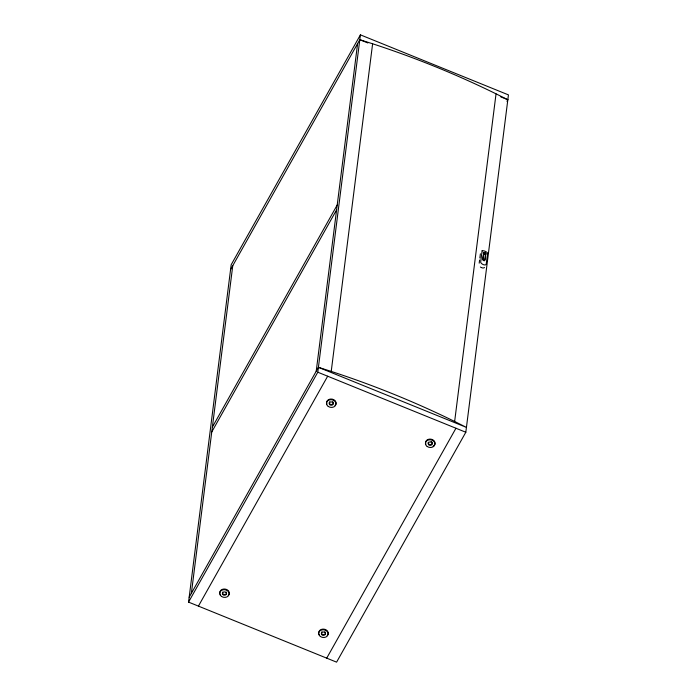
<?xml version="1.0" encoding="UTF-8"?>
<svg xmlns="http://www.w3.org/2000/svg" width="697" height="697" viewBox="0 0 697 697"><rect width="100%" height="100%" fill="white"/><g stroke="black" fill="none" stroke-linecap="round" stroke-linejoin="round"><path stroke-width="1.05" d="M188.556 602.112L231.177 264.755L360.41 34.85L508.444 94.888L465.823 432.245L336.59 662.15L188.556 602.112L317.797 372.207L360.41 34.85M191.37 593.313L232.763 265.688M316.211 371.24L357.605 43.606M189.166 597.268L318.416 367.319L466.441 427.4L454.644 421.467A803.955 649.587 7.2 0 0 331.223 371.405L372.616 43.78L359.8 39.694L230.559 269.6M454.644 421.467L496.037 93.834A803.955 649.587 7.2 0 0 372.616 43.78M479.205 263.161L479.606 260.051M479.867 257.968L480.39 253.813M484.014 254.013L484.624 253.002M485.068 253.42C481.932 252.07 486.637 255.572 484.729 252.95M212.376 427.095L337.209 205.023M211.757 431.94L336.599 209.867M198.427 606.111L327.668 376.206M506.954 101.3L507.834 99.732L496.037 93.834M484.319 253.124C483.483 253.377 485.617 254.065 484.267 253.56M326.719 658.151L455.96 428.246M318.416 367.319L331.223 371.405M359.8 39.694L367.859 42.961M500.786 96.874L507.834 99.732M317.797 372.207L465.823 432.245M484.476 267.482A3.197 1.786 29.3 0 1 481.549 267.648M480.947 267.36A3.197 1.786 29.3 0 1 480.39 267.003M226.168 591.98A2.03 1.638 7.2 0 1 224.739 594.524A2.03 1.638 7.2 0 1 222.674 592.128M219.79 593.077A4.774 3.86 7.2 0 1 225.88 589.226A4.774 3.86 7.2 0 1 228.233 595.473M220.67 594.985A4.774 3.86 7.2 0 1 220.078 594.071M431.103 441.506A2.03 1.638 7.2 0 1 431.469 444.355A2.03 1.638 7.2 0 1 428.263 443.057M428.28 442.63A2.03 1.638 7.2 0 1 428.428 442.22M425.832 444.163A4.774 3.86 7.2 0 1 428.193 439.406A4.774 3.86 7.2 0 1 434.37 441.157A4.774 3.86 7.2 0 1 433.081 446.228M333.218 402.378A2.03 1.638 7.2 0 1 331.014 404.495A2.03 1.638 7.2 0 1 329.751 401.786M332.6 401.664A2.03 1.638 7.2 0 1 332.966 401.995M326.876 404.077A4.774 3.86 7.2 0 1 332.077 399.093A4.774 3.86 7.2 0 1 335.03 405.488M325.368 632.458A2.03 1.638 7.2 0 1 323.696 634.61A2.03 1.638 7.2 0 1 321.483 632.615M321.631 632.214A2.03 1.638 7.2 0 1 321.909 631.857M324.758 631.743A2.03 1.638 7.2 0 1 325.124 632.066M318.738 633.164A4.774 3.86 7.2 0 1 324.837 629.313A4.774 3.86 7.2 0 1 327.181 635.559M319.627 635.072A4.774 3.86 7.2 0 1 319.034 634.157M482.106 250.763L480.66 262.194A3.197 1.786 29.3 0 0 483.265 264.59A3.197 1.786 29.3 0 0 486.184 264.433L487.63 253.002A4.461 2.492 29.3 0 0 482.106 250.763M483.64 253.656L482.925 259.946A1.106 0.619 29.3 0 0 484.685 260.652L485.556 254.44A1.49 0.836 29.3 0 0 485.713 253.203A1.49 0.836 29.3 0 0 483.788 252.427A1.49 0.836 29.3 0 0 483.64 253.656M483.823 254.039C480.738 260.992 486.21 264.058 485.356 254.632A1.734 0.967 29.3 0 1 483.77 253.987L483.823 254.039M483.744 253.63A1.333 0.749 29.3 0 0 485.818 254.109A1.333 0.749 29.3 0 0 484.45 252.549A1.333 0.749 29.3 0 0 483.744 253.63M221.446 596.414A4.774 3.86 7.2 0 0 229.147 594.349A4.774 3.86 7.2 0 0 222.735 589.854A4.774 3.86 7.2 0 0 221.446 596.414M223.171 594.768A2.03 1.638 7.2 0 0 226.447 593.888A2.03 1.638 7.2 0 0 223.72 591.971A2.03 1.638 7.2 0 0 223.171 594.768M427.2 446.516A4.774 3.86 7.2 0 0 434.902 444.451A4.774 3.86 7.2 0 0 428.489 439.946A4.774 3.86 7.2 0 0 427.2 446.516M428.925 444.86A2.03 1.638 7.2 0 0 432.201 443.989A2.03 1.638 7.2 0 0 429.474 442.072A2.03 1.638 7.2 0 0 428.925 444.86M328.243 406.429A4.774 3.86 7.2 0 0 335.954 404.365A4.774 3.86 7.2 0 0 329.542 399.86A4.774 3.86 7.2 0 0 328.243 406.429M329.969 404.774A2.03 1.638 7.2 0 0 333.244 403.894A2.03 1.638 7.2 0 0 330.517 401.986A2.03 1.638 7.2 0 0 329.969 404.774M320.393 636.509A4.774 3.86 7.2 0 0 328.104 634.444A4.774 3.86 7.2 0 0 321.692 629.94A4.774 3.86 7.2 0 0 320.393 636.509M322.119 634.854A2.03 1.638 7.2 0 0 325.394 633.974A2.03 1.638 7.2 0 0 322.667 632.057A2.03 1.638 7.2 0 0 322.119 634.854"/></g></svg>
